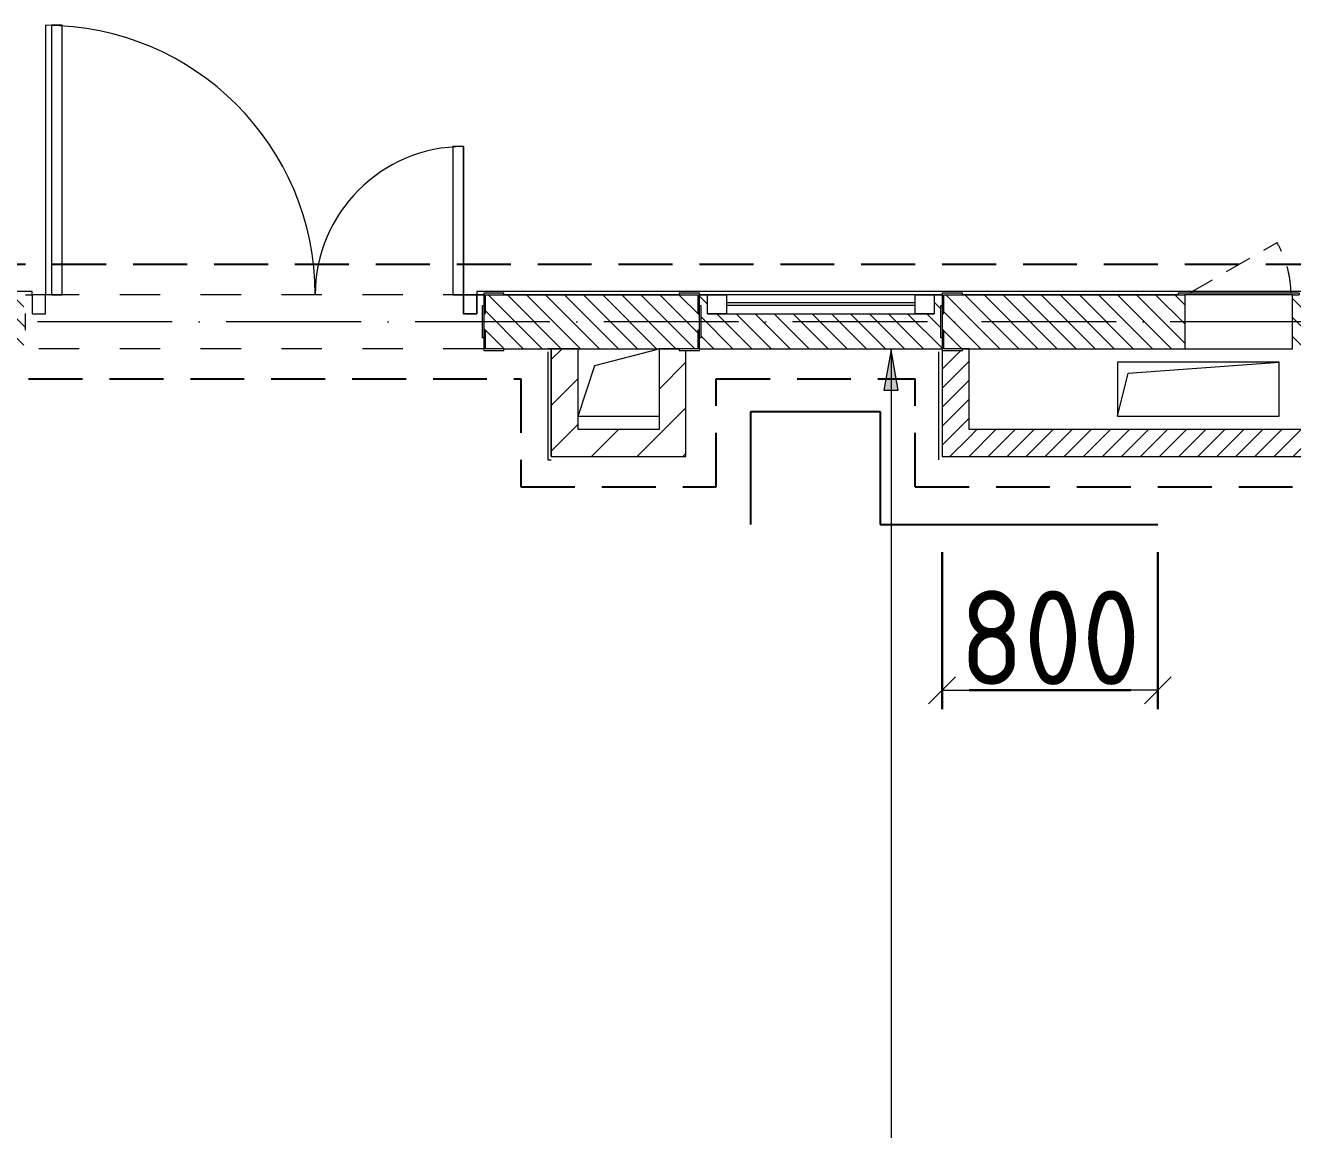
# Model space of a CAD drawing. Header units: millimetres. Extents: x -213536 to 1564669, y -45299 to 942238.
# Drawn here: x -154017 to -149317, y 188730 to 192827 of the extents above; entities that cross this region are included whole.
import ezdxf

# ---------------------------------------------------------------- set-up
doc = ezdxf.new("R2010")
doc.units = ezdxf.units.MM
for name, pattern in [('200_ШТРИХ_ш1п0_6_', [160, 100, -60]), ('50_200_ШТРИХ_1Т_ш5_п1_п1_', [700, 500, -100, 0, -100]), ('Штрих короткий', [300, 150, -150]), ('Штриховая _2 мм - 1 мм_', [300, 200, -100])]:
    doc.linetypes.add(name, pattern=pattern)
for name, color, linetype, lineweight in [('0-1', 7, 'Continuous', 5), ('0-2', 7, 'Continuous', 9), ('Двери', 7, 'Continuous', 9), ('Каркас_Импост', 7, 'Continuous', 13), ('Каркас_Импост-1', 7, 'Continuous', 9), ('Обобщенные модели', 7, 'Continuous', 9), ('Окна', 7, 'Continuous', 9), ('Оси-2', 7, '50_200_ШТРИХ_1Т_ш5_п1_п1_', 9), ('Остекление-1', 7, 'Continuous', 9), ('Открывание в плане-2', 7, '200_ШТРИХ_ш1п0_6_', 9), ('Перемычка-1', 7, 'Штрих короткий', 9), ('Размеры', 7, 'Continuous', 15), ('Стены', 7, 'Continuous', 9), ('Стены-1', 7, 'Continuous', 13), ('Текстовые примечания', 7, 'Continuous', 9), ('Штриховка разреза-1', 7, 'Continuous', 9), ('Элементы узлов', 7, 'Continuous', 9)]:
    doc.layers.add(name, color=color, linetype=linetype, lineweight=lineweight)
doc.layers.add('СТ-1_1', color=7, linetype='Штриховая _2 мм - 1 мм_', lineweight=90, true_color=0x888888)
doc.layers.add('СТ-6_1', color=6, linetype='Continuous', lineweight=90, true_color=0xff00ff)
doc.layers.get('0-2').off()
doc.styles.add('СПДС', font='isocpeur.ttf', dxfattribs={"width": 0.9})
doc.dimstyles.new('Размера А3', dxfattribs={"dimtxt": 200, "dimasz": 100, "dimexe": 70, "dimexo": 100, "dimgap": 20, "dimtad": 1, "dimdec": 0, "dimrnd": 10, "dimzin": 0, "dimdsep": 46, "dimtxsty": 'СПДС', "dimblk": 'ARROWHEAD_6', "dimcen": 1, "dimclrd": 256, "dimclre": 256, "dimclrt": 256, "dimazin": 0, "dimtfac": 1, "dimtdec": 0, "dimtmove": 2, "dimatfit": 3, "dimfxl": 1, "dimtolj": 1, "dimtzin": 0, "dimarcsym": 0})
pattern_1 = [(45, (0, 0), (-35.35534, 35.35534), [])]
pattern_2 = [(45, (0, 0), (-84.85281, 84.85281), [])]

# ---------------------------------------------------------------- blocks, each defined once
blk = doc.blocks.new('120_Окно_СКБ_1Ст - 120_Окно_СКБ_1Ст_классы 900x800_E30-28357655-АИ2_02_План отделки стен 2-го этажа _Часть 2_')
at = {"layer": 'Каркас_Импост'}
for p, q in [((-420, 30), (-420, 100)), ((-420, 100), (-350, 100)), ((-350, 100), (-350, 30)), ((350, 30), (350, 100)), ((350, 100), (420, 100)), ((420, 100), (420, 30)), ((-350, 30), (-420, 30)), ((420, 30), (350, 30))]:
    blk.add_line(p, q, dxfattribs=at)
at = {"layer": 'Каркас_Импост-1'}
for p, q in [((420, 100), (-420, 100)), ((-420, 30), (420, 30))]:
    blk.add_line(p, q, dxfattribs=at)
at = {"layer": 'Остекление-1'}
for p, q in [((350, 70), (-350, 70)), ((350, 60), (-350, 60))]:
    blk.add_line(p, q, dxfattribs=at)
blk = doc.blocks.new('Проем_Дверь_Прямоугольный - 1700х2400h_дверные проемы-28445702-АИ2_02_План отделки стен 2-го этажа _Часть 2_')
at = {"layer": 'Перемычка-1'}
for p, q in [((850, 100), (-850, 100)), ((850, -100), (-850, -100))]:
    blk.add_line(p, q, dxfattribs=at)
blk = doc.blocks.new('Дверь_Витражная_СКБ_2Ст2 - ДВВ_ДАО_СОШ_Классы-V176-АИ2_02_План отделки стен 2-го этажа _Часть 2_')
at = {"layer": 'Двери'}
for p, q in [((-775, 1035), (-775, 35)), ((775, 585), (775, 35))]:
    blk.add_line(p, q, dxfattribs=at)
for centre, radius, start, end in [((-775, 35), 1000, 360, 90), ((775, 35), 550, 90, 180)]:
    blk.add_arc(centre, radius, start, end, dxfattribs=at)
at = {"layer": 'Элементы узлов'}
for p, q in [((-713, 1035), (-753, 1035)), ((-753, 1035), (-753, 35)), ((-713, 35), (-713, 1035)), ((775, 585), (735, 585)), ((735, 585), (735, 35)), ((775, 35), (775, 585)), ((-825, 35), (-825, -35)), ((-775, 35), (-825, 35)), ((-775, 35), (-825, 35)), ((-825, 35), (-825, -35)), ((-775, -35), (-775, 35)), ((-775, -35), (-775, 35)), ((-753, 35), (-713, 35)), ((735, 35), (775, 35)), ((775, -35), (775, 35)), ((775, 35), (825, 35)), ((775, 35), (775, -35)), ((825, 35), (775, 35)), ((825, 35), (825, -35)), ((825, -35), (825, 35)), ((-825, -35), (-775, -35)), ((-825, -35), (-775, -35)), ((825, -35), (775, -35)), ((775, -35), (825, -35))]:
    blk.add_line(p, q, dxfattribs=at)
blk = doc.blocks.new('154_Стойка_СКБ_Уголок - СМ-2480_200-28346303-АИ2_02_План отделки стен 2-го этажа _Часть 2_')
at = {"layer": 'Обобщенные модели'}
for p, q in [((125, 156), (125, 81)), ((200, 156), (125, 156)), ((131, 81), (131, 150)), ((131, 150), (200, 150)), ((200, 150), (200, 156)), ((125, 81), (131, 81)), ((131, 19), (125, 19)), ((125, 19), (125, -56)), ((131, -50), (131, 19)), ((125, -56), (200, -56)), ((200, -50), (131, -50)), ((200, -56), (200, -50))]:
    blk.add_line(p, q, dxfattribs=at)
blk = doc.blocks.new('Стойка_Влож_Полоса боковая - Полоса-28213942-АИ2_02_План отделки стен 2-го этажа _Часть 2_')
at = {"layer": 'Обобщенные модели'}
for p, q in [((-5, 60), (0, 60)), ((-5, -60), (-5, 60)), ((0, 31), (0, -31)), ((0, -60), (-5, -60))]:
    blk.add_line(p, q, dxfattribs=at)
blk = doc.blocks.new('AR_Отверстие Ниша - Лючок-32403954-АИ2_02_План отделки стен 2-го этажа _Часть 2_')
at = {"layer": 'Окна'}
for p, q in [((200, 100), (-200, 100)), ((-200, 100), (-200, -100)), ((200, -100), (200, 100)), ((-200, -100), (200, -100))]:
    blk.add_line(p, q, dxfattribs=at)
blk = doc.blocks.new('Л_Общий_Лючок - Лючок-V186-АИ2_02_План отделки стен 2-го этажа _Часть 2_')
at = {"layer": 'Окна'}
for p, q in [((424, 6), (-24, 6)), ((-24, 6), (-24, 0)), ((-24, 0), (0, 0)), ((400, 0), (424, 0)), ((424, 6), (424, 0))]:
    blk.add_line(p, q, dxfattribs=at)
at = {"layer": 'Открывание в плане-2'}
blk.add_line((16.4, 6), (342, 194), dxfattribs=at)
blk.add_arc((6, 0), 388, 0.8905, 30, dxfattribs=at)
blk = doc.blocks.new('AR_Отверстие прямоугольное _в плите_ - AR_Отверстие прямоугольное _в плите_-30459197-АИ2_02_План отделки стен 2-го этажа _Часть 2_')
at = {"layer": 'Обобщенные модели'}
for p, q in [((300, 100), (-300, 100)), ((-300, 100), (-300, -100)), ((-260, 60), (300, 100)), ((300, -100), (300, 100)), ((-300, -100), (-260, 60)), ((-300, -100), (300, -100))]:
    blk.add_line(p, q, dxfattribs=at)
blk = doc.blocks.new('AR_Отверстие прямоугольное _в плите_ - AR_Отверстие прямоугольное _в плите_-V228-АИ2_02_План отделки стен 2-го этажа _Часть 2_')
at = {"layer": 'Обобщенные модели'}
for p, q in [((-87.5, 62.5), (150, 125)), ((-150, -125), (-87.5, 62.5)), ((-150, -125), (150, -125))]:
    blk.add_line(p, q, dxfattribs=at)
blk = doc.blocks.new('0125-Р-ОО-Ш2-АР-о_23_10_2024_rvt-1-АИ2_02_План отделки стен 2-го этажа _Часть 2_')
at = {"layer": 'Штриховка разреза-1'}
h = blk.add_hatch(dxfattribs=at)
h.set_pattern_fill('FP_2', color=256, style=0, pattern_type=2)
h.set_pattern_definition([(135, (0, 0), (-35.35534, -35.35534), [])])
h.paths.add_polyline_path([(61700, 7700), (61700, 7900), (61300, 7899), (61300, 7700)], flags=0)
h.paths.add_polyline_path([(60900, 7700), (60900, 7900), (60006, 7900), (60006, 7831), (60000, 7830.8), (60000, 7769), (60006, 7769), (60006, 7700), (60075, 7700)], flags=0)
h.paths.add_polyline_path([(59330.6, 7700), (60000, 7700), (60000, 7740), (59995, 7740), (59995, 7860), (60000, 7860), (60000, 7900), (59970, 7900), (59970, 7830), (59130, 7830), (59130, 7900), (59100, 7900), (59100, 7860), (59105, 7860), (59105, 7740), (59100, 7740), (59100, 7700), (59105, 7700)], flags=0)
h.paths.add_polyline_path([(58375, 7700), (59094, 7700), (59094, 7769), (59100, 7769), (59100, 7831), (59094, 7831), (59094, 7900), (58306, 7900), (58306, 7831), (58300, 7831), (58300, 7769), (58306, 7769), (58306, 7700)], flags=0)
h.paths.add_polyline_path([(56200, 7700), (56594, 7700), (56594, 7769), (56600, 7769), (56600, 7831), (56594, 7831), (56594, 7900), (56200, 7900)], flags=0)
h = blk.add_hatch(dxfattribs=at)
h.set_pattern_fill('FP_3', color=256, style=0, pattern_type=2)
h.set_pattern_definition(pattern_2)
h.paths.add_polyline_path([(58650, 7400), (58650, 7700), (58550, 7700), (58550, 7400)], flags=0)
h = blk.add_hatch(dxfattribs=at)
h.set_pattern_fill('FP_3', color=256, style=0, pattern_type=2)
h.set_pattern_definition(pattern_2)
h.paths.add_polyline_path([(58950, 7400), (59050, 7400), (59050, 7694), (59025, 7694), (59025, 7700), (58950, 7700), (58950, 7694)], flags=0)
h = blk.add_hatch(dxfattribs=at)
h.set_pattern_fill('FP_92', color=256, style=0, pattern_type=2)
h.set_pattern_definition(pattern_1)
h.paths.add_polyline_path([(60100, 7300), (60100, 7700), (60075, 7700), (60075, 7694), (60000, 7694), (60000, 7300)], flags=0)
h = blk.add_hatch(dxfattribs=at)
h.set_pattern_fill('FP_3', color=256, style=0, pattern_type=2)
h.set_pattern_definition(pattern_2)
h.paths.add_polyline_path([(58550, 7300), (59050, 7300), (59050, 7400), (58550, 7400)], flags=0)
h = blk.add_hatch(dxfattribs=at)
h.set_pattern_fill('FP_92', color=256, style=0, pattern_type=2)
h.set_pattern_definition(pattern_1)
h.paths.add_polyline_path([(60100, 7300), (62200, 7300), (62200, 7400), (60100, 7400)], flags=0)
at = {"layer": 'Стены-1'}
for p, q in [((59025, 7900), (58375, 7900)), ((59130, 7900), (59100, 7900)), ((60000, 7900), (59970, 7900)), ((60876, 7900), (60075, 7900)), ((56600, 7769), (56600, 7831)), ((58375, 7700), (59025, 7700)), ((58650, 7700), (58550, 7700)), ((58550, 7700), (58550, 7400)), ((58650, 7400), (58650, 7700)), ((59025, 7700), (58950, 7700)), ((58950, 7700), (58950, 7400)), ((59050, 7400), (59050, 7694)), ((59100, 7700), (60000, 7700)), ((60000, 7694), (60000, 7300)), ((60075, 7700), (60900, 7700)), ((60100, 7700), (60075, 7700)), ((60100, 7400), (60100, 7700)), ((58550, 7400), (58550, 7300)), ((58950, 7400), (58650, 7400)), ((59050, 7300), (59050, 7400)), ((61700, 7400), (60100, 7400)), ((58550, 7300), (59050, 7300)), ((60000, 7300), (60100, 7300)), ((60100, 7300), (62200, 7300))]:
    blk.add_line(p, q, dxfattribs=at)
at = {"layer": '0-2'}
for name, p in [('Дверь_Витражная_СКБ_2Ст2 - ДВВ_ДАО_СОШ_Классы-V176-АИ2_02_План отделки стен 2-го этажа _Часть 2_', (57450, 7865)), ('Л_Общий_Лючок - Лючок-V186-АИ2_02_План отделки стен 2-го этажа _Часть 2_', (60900, 7900)), ('Проем_Дверь_Прямоугольный - 1700х2400h_дверные проемы-28445702-АИ2_02_План отделки стен 2-го этажа _Часть 2_', (57450, 7800)), ('154_Стойка_СКБ_Уголок - СМ-2480_200-28346303-АИ2_02_План отделки стен 2-го этажа _Часть 2_', (58175, 7750)), ('120_Окно_СКБ_1Ст - 120_Окно_СКБ_1Ст_классы 900x800_E30-28357655-АИ2_02_План отделки стен 2-го этажа _Часть 2_', (59550, 7800)), ('154_Стойка_СКБ_Уголок - СМ-2480_200-28346303-АИ2_02_План отделки стен 2-го этажа _Часть 2_', (59875, 7750)), ('Стойка_Влож_Полоса боковая - Полоса-28213942-АИ2_02_План отделки стен 2-го этажа _Часть 2_', (58300, 7800)), ('Стойка_Влож_Полоса боковая - Полоса-28213942-АИ2_02_План отделки стен 2-го этажа _Часть 2_', (60000, 7800)), ('AR_Отверстие прямоугольное _в плите_ - AR_Отверстие прямоугольное _в плите_-V228-АИ2_02_План отделки стен 2-го этажа _Часть 2_', (58800, 7575)), ('AR_Отверстие прямоугольное _в плите_ - AR_Отверстие прямоугольное _в плите_-30459197-АИ2_02_План отделки стен 2-го этажа _Часть 2_', (60950, 7550))]:
    blk.add_blockref(name, p, dxfattribs=at)
at = {"layer": '0-2', "rotation": 180}
for name, p in [('154_Стойка_СКБ_Уголок - СМ-2480_200-28346303-АИ2_02_План отделки стен 2-го этажа _Часть 2_', (59225, 7850)), ('AR_Отверстие Ниша - Лючок-32403954-АИ2_02_План отделки стен 2-го этажа _Часть 2_', (61100, 7800)), ('Стойка_Влож_Полоса боковая - Полоса-28213942-АИ2_02_План отделки стен 2-го этажа _Часть 2_', (59100, 7800))]:
    blk.add_blockref(name, p, dxfattribs=at)
blk = doc.blocks.new('ARROWHEAD_6')
at = {"color": 0, "linetype": 'Continuous'}
for p, q in [((-0.5, -0.5), (0.5, 0.5)), ((0, 0), (-1, 0))]:
    blk.add_line(p, q, dxfattribs=at)
blk = doc.blocks.new('*D3106')
at = {"layer": 'Defpoints', "color": 0, "transparency": 16777216}
for p in [(266245.6, 219860.6), (267045.6, 219860.6), (267045.6, 219248.2)]:
    blk.add_point(p, dxfattribs=at)
at = {"layer": 'Размеры', "lineweight": -2, "transparency": 16777216}
for p, q in [((266245.6, 219760.6), (266245.6, 219178.2)), ((267045.6, 219760.6), (267045.6, 219178.2)), ((266345.6, 219248.2), (266945.6, 219248.2))]:
    blk.add_line(p, q, dxfattribs=at)
at = {"layer": 'Размеры', "lineweight": -2, "transparency": 16777216, "xscale": 100, "yscale": 100, "zscale": 100, "rotation": 180}
blk.add_blockref('ARROWHEAD_6', (266245.6, 219248.2), dxfattribs=at)
at = {"layer": 'Размеры', "lineweight": -2, "transparency": 16777216, "xscale": 100, "yscale": 100, "zscale": 100}
blk.add_blockref('ARROWHEAD_6', (267045.6, 219248.2), dxfattribs=at)
at = {"layer": 'Размеры', "lineweight": 25, "transparency": 16777216, "insert": (266645.6, 219443.2), "char_height": 350, "width": 1.866, "attachment_point": 5, "style": 'СПДС'}
blk.add_mtext('\\A1;800', dxfattribs=at)
blk = doc.blocks.new('Оси1')
at = {"layer": 'Оси-2'}
blk.add_line((297695.6, 220615.2), (203926.8, 220615.2), dxfattribs=at)
at = {"layer": 'Размеры', "lineweight": 25}
dim = blk.add_linear_dim(base=(267045.6, 219248.2), p1=(266245.6, 219860.6), p2=(267045.6, 219860.6), dimstyle='Размера А3', override={"dimtxt": 350}, dxfattribs=at)
dim.commit()
dim.dimension.update_dxf_attribs({"geometry": '*D3106', "text_midpoint": (266645.6, 219443.2)})

msp = doc.modelspace()

# ---------------------------------------------------------------- hatches: boundary and pattern name
at = {"layer": 'Текстовые примечания'}
msp.add_hatch(color=256, dxfattribs=at).paths.add_polyline_path([(-150806.5, 191623.8), (-150832.9, 191473.8), (-150780, 191473.8)], flags=0)

# ---------------------------------------------------------------- linework, layer by layer
at = {"layer": 'СТ-1_1', "lineweight": 25}
for p, q in [((-126717, 191939.3), (-169477, 191939.3)), ((-154305, 191515.3), (-152179, 191515.3)), ((-152179, 191515.3), (-152179, 191115.3)), ((-151455, 191515.3), (-150717, 191515.3)), ((-151455, 191115.3), (-151455, 191515.3)), ((-150717, 191115.3), (-150717, 191515.3)), ((-152179, 191115.3), (-151455, 191115.3)), ((-150717, 191115.3), (-145297, 191115.3))]:
    msp.add_line(p, q, dxfattribs=at)
at = {"layer": 'СТ-6_1', "lineweight": 25}
for p, q in [((-151327, 190974.7), (-151327, 191394.7)), ((-151327, 191394.7), (-150847, 191394.7)), ((-150847, 191394.7), (-150847, 190974.7)), ((-150847, 190974.7), (-149817, 190974.7))]:
    msp.add_line(p, q, dxfattribs=at)
at = {"layer": 'Стены'}
for p, q in [((-150629, 191215.3), (-150629, 191615.3)), ((-150617, 191615.3), (-150617, 191227.3))]:
    msp.add_line(p, q, dxfattribs=at)
at = {"layer": 'Стены-1'}
for p, q in [((-153992, 191839.3), (-160637, 191839.3)), ((-154017, 191827.3), (-153992, 191827.3)), ((-153992, 191827.3), (-153992, 191839.3)), ((-144992, 191839.3), (-152342, 191839.3)), ((-152342, 191839.3), (-152342, 191827.3)), ((-152342, 191827.3), (-152317, 191827.3)), ((-152242, 191827.3), (-151592, 191827.3)), ((-151517, 191827.3), (-151487, 191827.3)), ((-150647, 191827.3), (-150617, 191827.3)), ((-150542, 191827.3), (-149741, 191827.3)), ((-152067, 191627.3), (-152079, 191627.3)), ((-152067, 191227.3), (-152067, 191627.3)), ((-152079, 191615.3), (-152079, 191215.3)), ((-152079, 191215.3), (-152067, 191215.3))]:
    msp.add_line(p, q, dxfattribs=at)
at = {"layer": 'Текстовые примечания'}
for p, q in [((-150806.5, 191623.8), (-150832.9, 191473.8)), ((-150780, 191473.8), (-150806.5, 191623.8)), ((-150806.5, 191623.8), (-150806.5, 180390.9)), ((-150832.9, 191473.8), (-150780, 191473.8))]:
    msp.add_line(p, q, dxfattribs=at)

# ---------------------------------------------------------------- block references
at = {"color": 2, "lineweight": 30}
msp.add_blockref('Оси1', (-416862.6, -28888), dxfattribs=at)
at = {"layer": '0-1'}
msp.add_blockref('0125-Р-ОО-Ш2-АР-о_23_10_2024_rvt-1-АИ2_02_План отделки стен 2-го этажа _Часть 2_', (-210617, 183927.3), dxfattribs=at)

doc.saveas('drawing.dxf')
